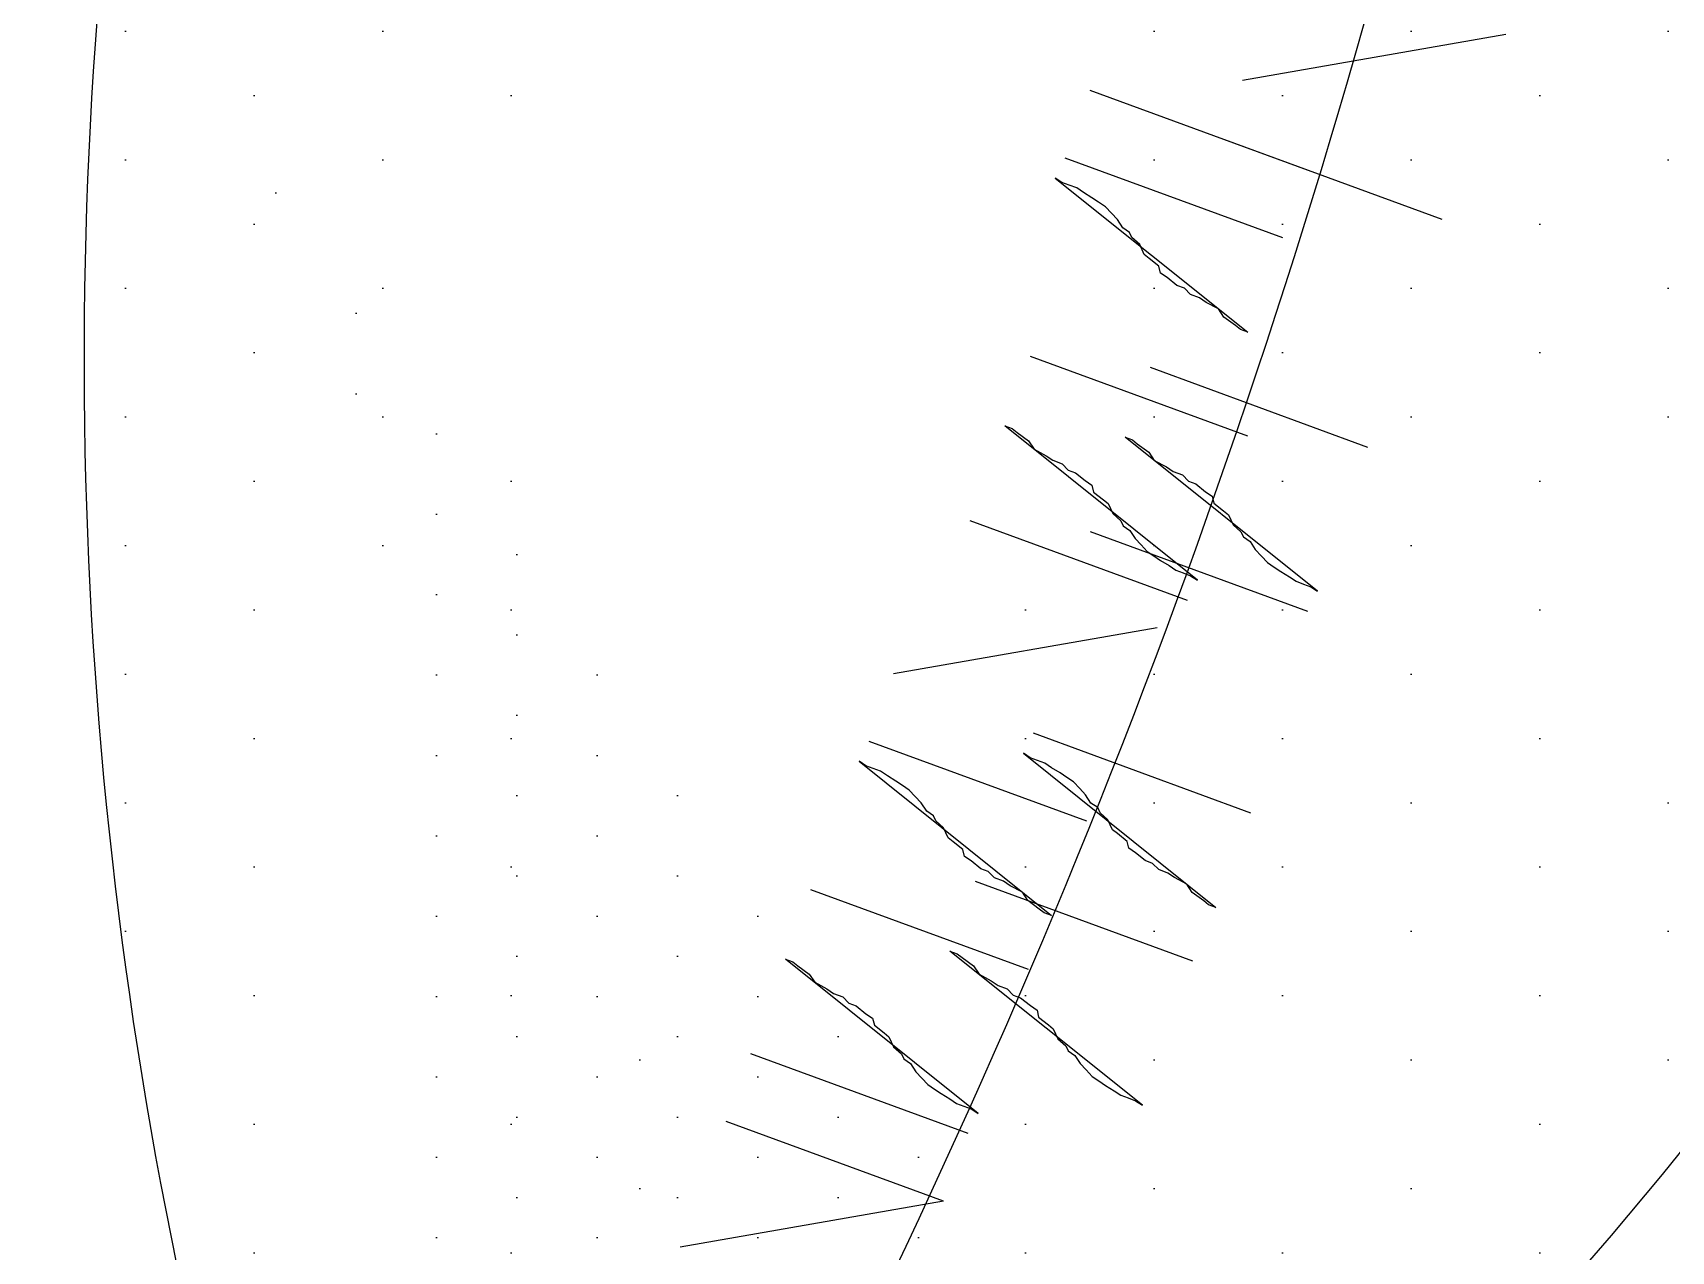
# Model space of a CAD drawing. Extents: x 3694 to 117786, y 20013 to 108631.
# Drawn here: x 41372.8 to 41515.2, y 31733.9 to 31839.8 of the extents above; entities that cross this region are included whole.
import ezdxf

# ---------------------------------------------------------------- set-up
doc = ezdxf.new("R2010")
doc.units = 0
doc.header["$LTSCALE"] = 1000
doc.header["$MEASUREMENT"] = 0
doc.layers.add('家具', color=253, linetype='Continuous')

msp = doc.modelspace()

# ---------------------------------------------------------------- hatches: boundary and pattern name
at = {"layer": '家具'}
h = msp.add_hatch(dxfattribs=at)
h.set_pattern_fill('DOTS', color=8, scale=335.28, angle=-90, style=0)
h.set_pattern_definition([(270, (68925.846, 12540.708), (20.955, -10.4775), [0, -20.955])])
edge = h.paths.add_edge_path()
edge.add_spline(control_points=[(41696.76, 31423.88), (41698.58, 31432.93), (41700.37, 31441.96), (41705.8, 31470.37), (41709.24, 31489.66), (41715.18, 31528.06), (41717.64, 31547.1), (41722.23, 31591.67), (41724.11, 31617.28), (41728.87, 31694.98), (41730.89, 31748.09), (41737.8, 31828.79), (41740.75, 31855.84), (41746.82, 31896.46), (41749.13, 31910.01), (41754.41, 31937.08), (41757.41, 31950.67), (41764.77, 31980.14), (41769.21, 31995.87), (41776.91, 32022), (41780.12, 32032.55), (41783.3, 32042.98)], knot_values=[0.007594, 0.007594, 0.007594, 0.007594, 1.009332, 1.009332, 3.166904, 3.166904, 5.324476, 5.324476, 8.146714, 8.146714, 13.786985, 13.786985, 16.607121, 16.607121, 18.017189, 18.017189, 19.427256, 19.427256, 21.1184, 21.1184, 22.28816, 22.28816, 22.28816, 22.28816], degree=3, periodic=0)
edge.add_ellipse((39866.73, 32604.79), major_axis=(1412.24, 1412.24), ratio=1, start_angle=-61.33744, end_angle=-48.55715)
edge.add_ellipse((39866.73, 32356.96), major_axis=(1412.24, -1412.24), ratio=1, start_angle=48.55715, end_angle=61.33744)
edge.add_spline(control_points=[(41783.3, 32918.76), (41780.12, 32929.2), (41776.91, 32939.75), (41769.21, 32965.88), (41764.77, 32981.61), (41757.41, 33011.08), (41754.41, 33024.67), (41749.13, 33051.74), (41746.82, 33065.29), (41740.75, 33105.91), (41737.8, 33132.96), (41732.71, 33192.38), (41730.87, 33224.64), (41729.15, 33256.52)], knot_values=[0.007594, 0.007594, 0.007594, 0.007594, 1.177354, 1.177354, 2.868498, 2.868498, 4.278566, 4.278566, 5.688634, 5.688634, 8.508769, 8.508769, 11.917873, 11.917873, 11.917873, 11.917873], degree=3, periodic=0)
edge.add_ellipse((41723.39, 33278.94), major_axis=(16.38, 16.38), ratio=1, start_angle=225.8035, end_angle=239.4175, ccw=False)
edge.add_ellipse((41587.82, 33642.9), major_axis=(290.11, 290.11), ratio=1, start_angle=234.5429, end_angle=244.3435, ccw=False)
edge.add_ellipse((42368.11, 33119.5), major_axis=(510.62, -510.62), ratio=1, start_angle=215.53018, end_angle=236.27845)
edge.add_ellipse((46135.11, 32647.69), major_axis=(3173.05, -3173.05), ratio=1, start_angle=220.77532, end_angle=231.64202)
edge.add_ellipse((42676.07, 31745.34), major_axis=(756.09, 756.09), ratio=1, start_angle=113.99303, end_angle=139.47779)
edge.add_ellipse((41596.41, 31635.85), major_axis=(20.78, -20.78), ratio=1, start_angle=29.3497, end_angle=107.314, ccw=False)
edge.add_ellipse((41338.13, 31879.25), major_axis=(269.53, -269.53), ratio=1, start_angle=326.0697, end_angle=363.7487, ccw=False)
edge.add_ellipse((41062.66, 31659.29), major_axis=(269.54, 269.54), ratio=1, start_angle=289.4364, end_angle=291.1525, ccw=False)
edge.add_ellipse((41347.37, 29992.04), major_axis=(1063.44, 1063.44), ratio=1, start_angle=35.30529, end_angle=42.74492, ccw=False)
edge.add_ellipse((41551.05, 31263.72), major_axis=(153.1, -153.1), ratio=1, start_angle=92.7042, end_angle=121.7648, ccw=False)
edge = h.paths.add_edge_path()
edge.add_ellipse((41637.04, 31307.44), major_axis=(59.62, 59.62), ratio=1, start_angle=248.1335, end_angle=277.7179)
edge.add_ellipse((41588.25, 31335.44), major_axis=(99.2, 99.2), ratio=1, start_angle=-79.3068, end_angle=-64.3192)
edge.add_ellipse((41463.45, 32846.25), major_axis=(1116.04, -1116.04), ratio=1, start_angle=303.32412, end_angle=324.37805, ccw=False)
edge.add_spline(control_points=[(41144.04, 31300.59), (41143.84, 31298.4), (41142.99, 31288.82), (41142.4, 31278.8), (41141.55, 31269.41)], knot_values=[0, 0, 0, 0, 0.241803, 1.05283, 1.05283, 1.05283, 1.05283], degree=3, periodic=0)
edge.add_ellipse((41103.64, 31272.71), major_axis=(26.91, 26.91), ratio=1, start_angle=238.7768, end_angle=310.2728, ccw=False)
edge.add_ellipse((41433.82, 35279.25), major_axis=(2868.19, -2868.19), ratio=1, start_angle=310.45931, end_angle=318.34045)
edge = h.paths.add_edge_path()
edge.add_ellipse((41637.04, 33654.3), major_axis=(59.62, -59.62), ratio=1, start_angle=82.2821, end_angle=111.8665)
edge.add_ellipse((41433.82, 29682.5), major_axis=(2868.19, 2868.19), ratio=1, start_angle=41.65955, end_angle=49.5441)
edge.add_ellipse((41103.46, 33689.01), major_axis=(26.91, -26.91), ratio=1, start_angle=49.9835, end_angle=121.3236, ccw=False)
edge.add_spline(control_points=[(41141.37, 33692.31), (41141.71, 33688.62), (41141.98, 33685.18), (41142.23, 33681.92)], knot_values=[0, 0, 0, 0, 0.318986, 0.318986, 0.318986, 0.318986], degree=3, periodic=0)
edge.add_ellipse((41571.72, 30136.05), major_axis=(2525.63, -2525.63), ratio=1, start_angle=132.87541, end_angle=141.90623, ccw=False)
edge = h.paths.add_edge_path()
edge.add_ellipse((41423.16, 33218.45), major_axis=(221.16, -221.16), ratio=1, start_angle=219.856, end_angle=290.932)
edge.add_ellipse((41513.88, 32959.01), major_axis=(155.45, -155.45), ratio=1, start_angle=231.8282, end_angle=294.8811)
edge.add_ellipse((40890.43, 32583.91), major_axis=(405.32, 405.32), ratio=1, start_angle=285.52623, end_angle=332.11357, ccw=False)
edge.add_ellipse((41600.44, 32002.77), major_axis=(258.82, 258.82), ratio=1, start_angle=80.1983, end_angle=130.5063)
edge.add_ellipse((41325.99, 31769.3), major_axis=(196.09, -196.09), ratio=1, start_angle=154.0385, end_angle=216.6924)
edge.add_ellipse((41411.93, 31313.07), major_axis=(433.68, 433.68), ratio=1, start_angle=80.98112, end_angle=109.87818)
edge.add_ellipse((56544.1, 32429.69), major_axis=(11109.23, 11109.23), ratio=1, start_angle=138.124167, end_angle=138.714391)
edge.add_spline(control_points=[(40866.28, 31411.9), (40873.31, 31411.45), (40880.45, 31411.35), (40887.96, 31411.63)], knot_values=[2.29351, 2.29351, 2.29351, 2.29351, 2.979733, 2.979733, 2.979733, 2.979733], degree=3, periodic=0)
edge.add_spline(control_points=[(40887.96, 31411.63), (40892.18, 31411.79), (40903.53, 31412.52), (40919.51, 31414.58), (40915.85, 31428.33), (40919.59, 31432.1), (40922.36, 31433.68)], knot_values=[2.979733, 2.979733, 2.979733, 2.979733, 3.365456, 3.990522, 4.278466, 4.605763, 4.605763, 4.605763, 4.605763], degree=3, periodic=0)
edge.add_spline(control_points=[(40922.36, 31433.68), (40925.15, 31435.26), (40928.73, 31436.41), (40932.31, 31437.56)], knot_values=[4.605763, 4.605763, 4.605763, 4.605763, 4.934211, 4.934211, 4.934211, 4.934211], degree=3, periodic=0)
edge.add_ellipse((41347.37, 29992.04), major_axis=(1063.44, 1063.44), ratio=1, start_angle=52.79563, end_angle=61.02051, ccw=False)
edge.add_ellipse((41276.04, 31751.85), major_axis=(212.58, 212.58), ratio=1, start_angle=165.6336, end_angle=198.8131, ccw=False)
edge.add_ellipse((41276.14, 31433.23), major_axis=(217.18, -217.18), ratio=1, start_angle=151.0252, end_angle=192.4103, ccw=False)
edge.add_ellipse((41628.18, 31559.84), major_axis=(331.09, -331.09), ratio=1, start_angle=177.8464, end_angle=203.8963, ccw=False)
edge.add_ellipse((41061.06, 31544.49), major_axis=(308.61, 308.61), ratio=1, start_angle=2.0534, end_angle=10.2604, ccw=False)
edge.add_spline(control_points=[(41358.42, 31863.96), (41367.37, 31856.91), (41389.81, 31839.24), (41380.03, 31902.48), (41403.05, 31937.54), (41430.27, 31997.14), (41397.68, 32062.77), (41416.92, 32144.53), (41432.85, 32231.36), (41492.54, 32267.5), (41501.16, 32323.05), (41534.02, 32311.22), (41535.5, 32328.39), (41536.18, 32337.33)], knot_values=[28.726228, 28.726228, 28.726228, 28.726228, 29.65137, 31.045535, 32.970907, 34.80046, 37.537981, 40.132447, 43.737998, 46.299248, 47.538816, 48.20545, 48.984057, 48.984057, 48.984057, 48.984057], degree=3, periodic=0)
edge.add_ellipse((35249.3, 32499.07), major_axis=(4446.97, 4446.97), ratio=1, start_angle=-46.473696, end_angle=-42.846266)
edge.add_spline(control_points=[(41533.82, 32735.41), (41532.42, 32749.3), (41529.24, 32773.8), (41485.67, 32804.82), (41464.95, 32873.4), (41429.5, 32937.04), (41440.76, 33008.53), (41404, 33031.18), (41371.64, 33118.04), (41371.07, 33096.8)], knot_values=[0, 0, 0, 0, 1.426784, 2.507846, 5.446644, 8.794162, 10.36551, 12.195062, 14.476347, 14.476347, 14.476347, 14.476347], degree=3, periodic=0)
edge.add_ellipse((41764.17, 33351.18), major_axis=(331.09, -331.09), ratio=1, start_angle=233.19, end_angle=257.9077, ccw=False)
edge.add_ellipse((41449.33, 33553.27), major_axis=(217.18, -217.18), ratio=1, start_angle=244.676, end_angle=286.061, ccw=False)
edge.add_ellipse((41378.03, 33242.73), major_axis=(212.58, 212.58), ratio=1, start_angle=85.1447, end_angle=91.4527, ccw=False)
edge.add_ellipse((41343.83, 34854.62), major_axis=(983.78, 983.78), ratio=1, start_angle=208.08803, end_angle=218.41184, ccw=False)
edge.add_spline(control_points=[(40939.11, 33523.52), (40933.6, 33525.33), (40928.09, 33527.14), (40925.5, 33530.52)], knot_values=[4.42753, 4.42753, 4.42753, 4.42753, 4.934211, 4.934211, 4.934211, 4.934211], degree=3, periodic=0)
edge.add_ellipse((41417.93, 33650.24), major_axis=(358.34, -358.34), ratio=1, start_angle=238.6648, end_angle=277.8164)
h = msp.add_hatch(dxfattribs=at)
h.set_pattern_fill('DOTS', color=8, scale=178.816, angle=-90, style=0)
h.set_pattern_definition([(90, (57496.643, 42244.804), (11.176, 5.588), [0, -11.176])])
edge = h.paths.add_edge_path(flags=17)
edge.add_ellipse((41588.78, 31940.75), major_axis=(23.26, -23.26), ratio=1, start_angle=197.4294, end_angle=247.2256)
edge.add_ellipse((41481.82, 31891.93), major_axis=(59.9, 59.9), ratio=1, start_angle=-19.5752, end_angle=24.1656)
edge.add_ellipse((41523.88, 31926.07), major_axis=(32.95, 32.95), ratio=1, start_angle=-5.0784, end_angle=59.8411, ccw=False)
edge = h.paths.add_edge_path(flags=17)
edge.add_ellipse((40833.36, 32025.56), major_axis=(481.37, -481.37), ratio=1, start_angle=400.41227, end_angle=401.14693, ccw=False)
edge.add_ellipse((41458.27, 31959.73), major_axis=(38.8, -38.8), ratio=1, start_angle=56.9663, end_angle=128.4606)
edge.add_ellipse((41466.38, 32035.56), major_axis=(15.13, -15.13), ratio=1, start_angle=310.0022, end_angle=447.0102)
edge.add_ellipse((41421.83, 31982.14), major_axis=(64.2, -64.2), ratio=1, start_angle=43.5349, end_angle=93.2565, ccw=False)
edge = h.paths.add_edge_path()
edge.add_ellipse((41249.79, 31957.64), major_axis=(242.04, 242.04), ratio=1, start_angle=258.5394, end_angle=308.1498, ccw=False)
edge.add_spline(control_points=[(41438.91, 31672.33), (41430.97, 31665.75), (41420.86, 31657.38), (41412.27, 31663), (41410.55, 31664.59)], knot_values=[0, 0, 0, 0, 1.422385, 1.810205, 1.810205, 1.810205, 1.810205], degree=3, periodic=0)
edge.add_ellipse((40833.36, 32025.56), major_axis=(481.37, -481.37), ratio=1, start_angle=12.97851, end_angle=17.57137)
edge.add_ellipse((41276.4, 31971.61), major_axis=(216.1, -216.1), ratio=1, start_angle=346.8345, end_angle=397.9332)
edge.add_ellipse((41122.43, 32036.47), major_axis=(331.35, -331.35), ratio=1, start_angle=32.371, end_angle=75.2566)
edge.add_ellipse((40532.78, 32177.3), major_axis=(706.38, 706.38), ratio=1, start_angle=-39.52687, end_angle=-36.92238)
edge.add_spline(control_points=[(41521.84, 32317.67), (41525.56, 32317.84), (41536.84, 32315.68), (41539.73, 32303.98), (41541.68, 32296.09)], knot_values=[0, 0, 0, 0, 0.581976, 1.791185, 1.791185, 1.791185, 1.791185], degree=3, periodic=0)
edge.add_ellipse((41091.84, 32046.54), major_axis=(363.75, -363.75), ratio=1, start_angle=390.3936, end_angle=434.0198, ccw=False)
edge = h.paths.add_edge_path()
edge.add_spline(control_points=[(41497.88, 32298.02), (41501.76, 32305.02), (41507.16, 32314.76), (41518.65, 32317.53), (41521.84, 32317.67)], knot_values=[1.791185, 1.791185, 1.791185, 1.791185, 3.069002, 3.567392, 3.567392, 3.567392, 3.567392], degree=3, periodic=0)
edge.add_ellipse((40532.78, 32177.3), major_axis=(706.38, 706.38), ratio=1, start_angle=320.47313, end_angle=323.07762, ccw=False)
edge.add_ellipse((41832.73, 32018.32), major_axis=(281.07, 281.07), ratio=1, start_angle=95.2336, end_angle=138.9318)
edge.add_ellipse((41838.73, 31853.57), major_axis=(300.8, -300.8), ratio=1, start_angle=206.1422, end_angle=244.4433)
edge.add_ellipse((40833.36, 32025.56), major_axis=(481.37, -481.37), ratio=1, start_angle=372.97851, end_angle=377.57137, ccw=False)
edge.add_spline(control_points=[(41410.55, 31664.59), (41407.94, 31667.01), (41400.81, 31677.03), (41397.68, 31686.85), (41395.58, 31693.45)], knot_values=[1.810205, 1.810205, 1.810205, 1.810205, 2.398758, 3.598447, 3.598447, 3.598447, 3.598447], degree=3, periodic=0)
edge.add_ellipse((41765.89, 31811.45), major_axis=(274.82, 274.82), ratio=1, start_angle=107.8515, end_angle=152.6753, ccw=False)
edge.add_ellipse((41710.34, 32080.14), major_axis=(215.18, 215.18), ratio=1, start_angle=89.2777, end_angle=152.4675, ccw=False)
h = msp.add_hatch(dxfattribs=at)
h.set_pattern_fill('DOTS', color=8, scale=111.76, angle=-90, style=0)
h.set_pattern_definition([(270, (18168.777, 122354.9964), (6.985, -3.4925), [0, -6.985])])
edge = h.paths.add_edge_path()
edge.add_ellipse((41391.09, 31314.91), major_axis=(290.11, 290.11), ratio=1, start_angle=35.1865, end_angle=43.9655)
edge.add_ellipse((41267.29, 31768.25), major_axis=(97.66, -97.66), ratio=1, start_angle=26.8031, end_angle=71.9802)
edge.add_ellipse((41061.06, 31544.49), major_axis=(308.61, 308.61), ratio=1, start_angle=338.5949, end_angle=356.0154, ccw=False)

# ---------------------------------------------------------------- linework, layer by layer
at = {"layer": '家具', "color": 8, "linetype": 'Continuous'}
for p, q in [((41500.86, 31839.66, 0), (41477.96, 31835.67, 0)), ((41500.86, 31839.66, 0), (41477.96, 31835.67, 0)), ((41500.86, 31839.66, 0), (41477.96, 31835.67, 0)), ((41464.67, 31834.83, 0), (41483.58, 31827.9, 0)), ((41464.67, 31834.83, 0), (41483.58, 31827.9, 0)), ((41464.67, 31834.83, 0), (41483.58, 31827.9, 0)), ((41464.67, 31834.83, 0), (41483.58, 31827.9, 0)), ((41476.38, 31830.54, 0), (41495.29, 31823.61, 0)), ((41476.38, 31830.54, 0), (41495.29, 31823.61, 0)), ((41476.38, 31830.54, 0), (41495.29, 31823.61, 0)), ((41476.38, 31830.54, 0), (41495.29, 31823.61, 0)), ((41462.52, 31828.95, 0), (41481.42, 31822.02, 0)), ((41462.52, 31828.95, 0), (41481.42, 31822.02, 0)), ((41462.52, 31828.95, 0), (41481.42, 31822.02, 0)), ((41462.52, 31828.95, 0), (41481.42, 31822.02, 0)), ((41478.41, 31804.75, 0), (41459.51, 31811.68, 0)), ((41478.41, 31804.75, 0), (41459.51, 31811.68, 0)), ((41478.41, 31804.75, 0), (41459.51, 31811.68, 0)), ((41478.41, 31804.75, 0), (41459.51, 31811.68, 0)), ((41488.86, 31803.78, 0), (41469.96, 31810.71, 0)), ((41488.86, 31803.78, 0), (41469.96, 31810.71, 0)), ((41488.86, 31803.78, 0), (41469.96, 31810.71, 0)), ((41488.86, 31803.78, 0), (41469.96, 31810.71, 0)), ((41473.18, 31790.48, 0), (41454.28, 31797.41, 0)), ((41473.18, 31790.48, 0), (41454.28, 31797.41, 0)), ((41473.18, 31790.48, 0), (41454.28, 31797.41, 0)), ((41473.18, 31790.48, 0), (41454.28, 31797.41, 0)), ((41483.63, 31789.51, 0), (41464.73, 31796.44, 0)), ((41483.63, 31789.51, 0), (41464.73, 31796.44, 0)), ((41483.63, 31789.51, 0), (41464.73, 31796.44, 0)), ((41483.63, 31789.51, 0), (41464.73, 31796.44, 0)), ((41447.62, 31784.13, 0), (41470.53, 31788.12, 0)), ((41447.62, 31784.13, 0), (41470.53, 31788.12, 0)), ((41447.62, 31784.13, 0), (41470.53, 31788.12, 0)), ((41447.62, 31784.13, 0), (41470.53, 31788.12, 0)), ((41445.47, 31778.26, 0), (41464.38, 31771.33, 0)), ((41445.47, 31778.26, 0), (41464.38, 31771.33, 0)), ((41445.47, 31778.26, 0), (41464.38, 31771.33, 0)), ((41445.47, 31778.26, 0), (41464.38, 31771.33, 0)), ((41459.76, 31778.96, 0), (41478.66, 31772.03, 0)), ((41459.76, 31778.96, 0), (41478.66, 31772.03, 0)), ((41459.76, 31778.96, 0), (41478.66, 31772.03, 0)), ((41459.76, 31778.96, 0), (41478.66, 31772.03, 0)), ((41459.34, 31758.41, 0), (41440.44, 31765.34, 0)), ((41459.34, 31758.41, 0), (41440.44, 31765.34, 0)), ((41459.34, 31758.41, 0), (41440.44, 31765.34, 0)), ((41459.34, 31758.41, 0), (41440.44, 31765.34, 0)), ((41473.63, 31759.12, 0), (41454.73, 31766.04, 0)), ((41473.63, 31759.12, 0), (41454.73, 31766.04, 0)), ((41473.63, 31759.12, 0), (41454.73, 31766.04, 0)), ((41473.63, 31759.12, 0), (41454.73, 31766.04, 0)), ((41454.11, 31744.14, 0), (41435.21, 31751.07, 0)), ((41454.11, 31744.14, 0), (41435.21, 31751.07, 0)), ((41454.11, 31744.14, 0), (41435.21, 31751.07, 0)), ((41454.11, 31744.14, 0), (41435.21, 31751.07, 0)), ((41451.96, 31738.27, 0), (41433.06, 31745.19, 0)), ((41451.96, 31738.27, 0), (41433.06, 31745.19, 0)), ((41451.96, 31738.27, 0), (41433.06, 31745.19, 0)), ((41451.96, 31738.27, 0), (41433.06, 31745.19, 0)), ((41451.96, 31738.27, 0), (41429.06, 31734.28, 0)), ((41451.96, 31738.27, 0), (41429.06, 31734.28, 0)), ((41451.96, 31738.27, 0), (41429.06, 31734.28, 0)), ((41451.96, 31738.27, 0), (41429.06, 31734.28, 0))]:
    msp.add_line(p, q, dxfattribs=at)
for points in [[(41478.41, 31813.79), (41477.77, 31814.02), (41477.34, 31814.36), (41476.34, 31815.09), (41475.87, 31815.81), (41474.81, 31816.38), (41474.23, 31816.77), (41473.43, 31817.07), (41472.9, 31817.62), (41472.26, 31817.86), (41471.42, 31818.53), (41470.83, 31818.93), (41470.69, 31819.52), (41469.84, 31820.2), (41469.42, 31820.53), (41469.02, 31821.41), (41468.33, 31822.03), (41468.13, 31822.46), (41467.55, 31822.86), (41467.08, 31823.57), (41466.56, 31824.13), (41466.03, 31824.69), (41465.45, 31825.08), (41464.87, 31825.48), (41464.12, 31825.93), (41463.54, 31826.33), (41462.9, 31826.56), (41462.26, 31826.8), (41461.68, 31827.19)], [(41478.41, 31813.79), (41477.77, 31814.02), (41477.34, 31814.36), (41476.34, 31815.09), (41475.87, 31815.81), (41474.81, 31816.38), (41474.23, 31816.77), (41473.43, 31817.07), (41472.9, 31817.62), (41472.26, 31817.86), (41471.42, 31818.53), (41470.83, 31818.93), (41470.69, 31819.52), (41469.84, 31820.2), (41469.42, 31820.53), (41469.02, 31821.41), (41468.33, 31822.03), (41468.13, 31822.46), (41467.55, 31822.86), (41467.08, 31823.57), (41466.56, 31824.13), (41466.03, 31824.69), (41465.45, 31825.08), (41464.87, 31825.48), (41464.12, 31825.93), (41463.54, 31826.33), (41462.9, 31826.56), (41462.26, 31826.8), (41461.68, 31827.19)], [(41478.41, 31813.79), (41477.77, 31814.02), (41477.34, 31814.36), (41476.34, 31815.09), (41475.87, 31815.81), (41474.81, 31816.38), (41474.23, 31816.77), (41473.43, 31817.07), (41472.9, 31817.62), (41472.26, 31817.86), (41471.42, 31818.53), (41470.83, 31818.93), (41470.69, 31819.52), (41469.84, 31820.2), (41469.42, 31820.53), (41469.02, 31821.41), (41468.33, 31822.03), (41468.13, 31822.46), (41467.55, 31822.86), (41467.08, 31823.57), (41466.56, 31824.13), (41466.03, 31824.69), (41465.45, 31825.08), (41464.87, 31825.48), (41464.12, 31825.93), (41463.54, 31826.33), (41462.9, 31826.56), (41462.26, 31826.8), (41461.68, 31827.19)], [(41478.41, 31813.79), (41477.77, 31814.02), (41477.34, 31814.36), (41476.34, 31815.09), (41475.87, 31815.81), (41474.81, 31816.38), (41474.23, 31816.77), (41473.43, 31817.07), (41472.9, 31817.62), (41472.26, 31817.86), (41471.42, 31818.53), (41470.83, 31818.93), (41470.69, 31819.52), (41469.84, 31820.2), (41469.42, 31820.53), (41469.02, 31821.41), (41468.33, 31822.03), (41468.13, 31822.46), (41467.55, 31822.86), (41467.08, 31823.57), (41466.56, 31824.13), (41466.03, 31824.69), (41465.45, 31825.08), (41464.87, 31825.48), (41464.12, 31825.93), (41463.54, 31826.33), (41462.9, 31826.56), (41462.26, 31826.8), (41461.68, 31827.19)], [(41457.3, 31805.64), (41457.94, 31805.41), (41458.36, 31805.07), (41459.36, 31804.34), (41459.83, 31803.62), (41460.89, 31803.05), (41461.48, 31802.66), (41462.28, 31802.36), (41462.8, 31801.81), (41463.44, 31801.57), (41464.29, 31800.9), (41464.87, 31800.5), (41465.01, 31799.9), (41465.86, 31799.23), (41466.28, 31798.9), (41466.69, 31798.02), (41467.37, 31797.4), (41467.57, 31796.97), (41468.16, 31796.57), (41468.62, 31795.85), (41469.15, 31795.3), (41469.67, 31794.74), (41470.25, 31794.35), (41470.84, 31793.95), (41471.58, 31793.5), (41472.16, 31793.1), (41472.8, 31792.87), (41473.44, 31792.63), (41474.03, 31792.24)], [(41457.3, 31805.64), (41457.94, 31805.41), (41458.36, 31805.07), (41459.36, 31804.34), (41459.83, 31803.62), (41460.89, 31803.05), (41461.48, 31802.66), (41462.28, 31802.36), (41462.8, 31801.81), (41463.44, 31801.57), (41464.29, 31800.9), (41464.87, 31800.5), (41465.01, 31799.9), (41465.86, 31799.23), (41466.28, 31798.9), (41466.69, 31798.02), (41467.37, 31797.4), (41467.57, 31796.97), (41468.16, 31796.57), (41468.62, 31795.85), (41469.15, 31795.3), (41469.67, 31794.74), (41470.25, 31794.35), (41470.84, 31793.95), (41471.58, 31793.5), (41472.16, 31793.1), (41472.8, 31792.87), (41473.44, 31792.63), (41474.03, 31792.24)], [(41457.3, 31805.64), (41457.94, 31805.41), (41458.36, 31805.07), (41459.36, 31804.34), (41459.83, 31803.62), (41460.89, 31803.05), (41461.48, 31802.66), (41462.28, 31802.36), (41462.8, 31801.81), (41463.44, 31801.57), (41464.29, 31800.9), (41464.87, 31800.5), (41465.01, 31799.9), (41465.86, 31799.23), (41466.28, 31798.9), (41466.69, 31798.02), (41467.37, 31797.4), (41467.57, 31796.97), (41468.16, 31796.57), (41468.62, 31795.85), (41469.15, 31795.3), (41469.67, 31794.74), (41470.25, 31794.35), (41470.84, 31793.95), (41471.58, 31793.5), (41472.16, 31793.1), (41472.8, 31792.87), (41473.44, 31792.63), (41474.03, 31792.24)], [(41457.3, 31805.64), (41457.94, 31805.41), (41458.36, 31805.07), (41459.36, 31804.34), (41459.83, 31803.62), (41460.89, 31803.05), (41461.48, 31802.66), (41462.28, 31802.36), (41462.8, 31801.81), (41463.44, 31801.57), (41464.29, 31800.9), (41464.87, 31800.5), (41465.01, 31799.9), (41465.86, 31799.23), (41466.28, 31798.9), (41466.69, 31798.02), (41467.37, 31797.4), (41467.57, 31796.97), (41468.16, 31796.57), (41468.62, 31795.85), (41469.15, 31795.3), (41469.67, 31794.74), (41470.25, 31794.35), (41470.84, 31793.95), (41471.58, 31793.5), (41472.16, 31793.1), (41472.8, 31792.87), (41473.44, 31792.63), (41474.03, 31792.24)], [(41467.75, 31804.67), (41468.39, 31804.44), (41468.81, 31804.1), (41469.82, 31803.37), (41470.28, 31802.65), (41471.35, 31802.08), (41471.93, 31801.69), (41472.73, 31801.39), (41473.25, 31800.84), (41473.9, 31800.6), (41474.74, 31799.93), (41475.32, 31799.54), (41475.47, 31798.94), (41476.31, 31798.26), (41476.73, 31797.93), (41477.14, 31797.05), (41477.82, 31796.44), (41478.03, 31796), (41478.61, 31795.6), (41479.07, 31794.89), (41479.6, 31794.33), (41480.12, 31793.78), (41480.71, 31793.38), (41481.29, 31792.99), (41482.03, 31792.53), (41482.61, 31792.14), (41483.25, 31791.9), (41483.9, 31791.67), (41484.48, 31791.27)], [(41467.75, 31804.67), (41468.39, 31804.44), (41468.81, 31804.1), (41469.82, 31803.37), (41470.28, 31802.65), (41471.35, 31802.08), (41471.93, 31801.69), (41472.73, 31801.39), (41473.25, 31800.84), (41473.9, 31800.6), (41474.74, 31799.93), (41475.32, 31799.54), (41475.47, 31798.94), (41476.31, 31798.26), (41476.73, 31797.93), (41477.14, 31797.05), (41477.82, 31796.44), (41478.03, 31796), (41478.61, 31795.6), (41479.07, 31794.89), (41479.6, 31794.33), (41480.12, 31793.78), (41480.71, 31793.38), (41481.29, 31792.99), (41482.03, 31792.53), (41482.61, 31792.14), (41483.25, 31791.9), (41483.9, 31791.67), (41484.48, 31791.27)], [(41467.75, 31804.67), (41468.39, 31804.44), (41468.81, 31804.1), (41469.82, 31803.37), (41470.28, 31802.65), (41471.35, 31802.08), (41471.93, 31801.69), (41472.73, 31801.39), (41473.25, 31800.84), (41473.9, 31800.6), (41474.74, 31799.93), (41475.32, 31799.54), (41475.47, 31798.94), (41476.31, 31798.26), (41476.73, 31797.93), (41477.14, 31797.05), (41477.82, 31796.44), (41478.03, 31796), (41478.61, 31795.6), (41479.07, 31794.89), (41479.6, 31794.33), (41480.12, 31793.78), (41480.71, 31793.38), (41481.29, 31792.99), (41482.03, 31792.53), (41482.61, 31792.14), (41483.25, 31791.9), (41483.9, 31791.67), (41484.48, 31791.27)], [(41467.75, 31804.67), (41468.39, 31804.44), (41468.81, 31804.1), (41469.82, 31803.37), (41470.28, 31802.65), (41471.35, 31802.08), (41471.93, 31801.69), (41472.73, 31801.39), (41473.25, 31800.84), (41473.9, 31800.6), (41474.74, 31799.93), (41475.32, 31799.54), (41475.47, 31798.94), (41476.31, 31798.26), (41476.73, 31797.93), (41477.14, 31797.05), (41477.82, 31796.44), (41478.03, 31796), (41478.61, 31795.6), (41479.07, 31794.89), (41479.6, 31794.33), (41480.12, 31793.78), (41480.71, 31793.38), (41481.29, 31792.99), (41482.03, 31792.53), (41482.61, 31792.14), (41483.25, 31791.9), (41483.9, 31791.67), (41484.48, 31791.27)], [(41475.65, 31763.8), (41475, 31764.03), (41474.58, 31764.37), (41473.58, 31765.1), (41473.11, 31765.82), (41472.05, 31766.39), (41471.47, 31766.78), (41470.67, 31767.08), (41470.14, 31767.63), (41469.5, 31767.87), (41468.66, 31768.54), (41468.07, 31768.94), (41467.93, 31769.53), (41467.08, 31770.21), (41466.66, 31770.54), (41466.25, 31771.42), (41465.57, 31772.03), (41465.37, 31772.47), (41464.78, 31772.87), (41464.32, 31773.58), (41463.8, 31774.14), (41463.27, 31774.7), (41462.69, 31775.09), (41462.11, 31775.49), (41461.36, 31775.94), (41460.78, 31776.33), (41460.14, 31776.57), (41459.5, 31776.8), (41458.92, 31777.2)], [(41475.65, 31763.8), (41475, 31764.03), (41474.58, 31764.37), (41473.58, 31765.1), (41473.11, 31765.82), (41472.05, 31766.39), (41471.47, 31766.78), (41470.67, 31767.08), (41470.14, 31767.63), (41469.5, 31767.87), (41468.66, 31768.54), (41468.07, 31768.94), (41467.93, 31769.53), (41467.08, 31770.21), (41466.66, 31770.54), (41466.25, 31771.42), (41465.57, 31772.03), (41465.37, 31772.47), (41464.78, 31772.87), (41464.32, 31773.58), (41463.8, 31774.14), (41463.27, 31774.7), (41462.69, 31775.09), (41462.11, 31775.49), (41461.36, 31775.94), (41460.78, 31776.33), (41460.14, 31776.57), (41459.5, 31776.8), (41458.92, 31777.2)], [(41475.65, 31763.8), (41475, 31764.03), (41474.58, 31764.37), (41473.58, 31765.1), (41473.11, 31765.82), (41472.05, 31766.39), (41471.47, 31766.78), (41470.67, 31767.08), (41470.14, 31767.63), (41469.5, 31767.87), (41468.66, 31768.54), (41468.07, 31768.94), (41467.93, 31769.53), (41467.08, 31770.21), (41466.66, 31770.54), (41466.25, 31771.42), (41465.57, 31772.03), (41465.37, 31772.47), (41464.78, 31772.87), (41464.32, 31773.58), (41463.8, 31774.14), (41463.27, 31774.7), (41462.69, 31775.09), (41462.11, 31775.49), (41461.36, 31775.94), (41460.78, 31776.33), (41460.14, 31776.57), (41459.5, 31776.8), (41458.92, 31777.2)], [(41475.65, 31763.8), (41475, 31764.03), (41474.58, 31764.37), (41473.58, 31765.1), (41473.11, 31765.82), (41472.05, 31766.39), (41471.47, 31766.78), (41470.67, 31767.08), (41470.14, 31767.63), (41469.5, 31767.87), (41468.66, 31768.54), (41468.07, 31768.94), (41467.93, 31769.53), (41467.08, 31770.21), (41466.66, 31770.54), (41466.25, 31771.42), (41465.57, 31772.03), (41465.37, 31772.47), (41464.78, 31772.87), (41464.32, 31773.58), (41463.8, 31774.14), (41463.27, 31774.7), (41462.69, 31775.09), (41462.11, 31775.49), (41461.36, 31775.94), (41460.78, 31776.33), (41460.14, 31776.57), (41459.5, 31776.8), (41458.92, 31777.2)], [(41461.36, 31763.09), (41460.72, 31763.33), (41460.29, 31763.66), (41459.29, 31764.4), (41458.82, 31765.11), (41457.76, 31765.68), (41457.18, 31766.08), (41456.38, 31766.37), (41455.85, 31766.93), (41455.21, 31767.16), (41454.37, 31767.84), (41453.78, 31768.23), (41453.64, 31768.83), (41452.79, 31769.5), (41452.37, 31769.84), (41451.97, 31770.72), (41451.28, 31771.33), (41451.08, 31771.77), (41450.5, 31772.16), (41450.03, 31772.88), (41449.51, 31773.44), (41448.98, 31773.99), (41448.4, 31774.39), (41447.82, 31774.78), (41447.08, 31775.24), (41446.49, 31775.63), (41445.85, 31775.87), (41445.21, 31776.1), (41444.63, 31776.5)], [(41461.36, 31763.09), (41460.72, 31763.33), (41460.29, 31763.66), (41459.29, 31764.4), (41458.82, 31765.11), (41457.76, 31765.68), (41457.18, 31766.08), (41456.38, 31766.37), (41455.85, 31766.93), (41455.21, 31767.16), (41454.37, 31767.84), (41453.78, 31768.23), (41453.64, 31768.83), (41452.79, 31769.5), (41452.37, 31769.84), (41451.97, 31770.72), (41451.28, 31771.33), (41451.08, 31771.77), (41450.5, 31772.16), (41450.03, 31772.88), (41449.51, 31773.44), (41448.98, 31773.99), (41448.4, 31774.39), (41447.82, 31774.78), (41447.08, 31775.24), (41446.49, 31775.63), (41445.85, 31775.87), (41445.21, 31776.1), (41444.63, 31776.5)], [(41461.36, 31763.09), (41460.72, 31763.33), (41460.29, 31763.66), (41459.29, 31764.4), (41458.82, 31765.11), (41457.76, 31765.68), (41457.18, 31766.08), (41456.38, 31766.37), (41455.85, 31766.93), (41455.21, 31767.16), (41454.37, 31767.84), (41453.78, 31768.23), (41453.64, 31768.83), (41452.79, 31769.5), (41452.37, 31769.84), (41451.97, 31770.72), (41451.28, 31771.33), (41451.08, 31771.77), (41450.5, 31772.16), (41450.03, 31772.88), (41449.51, 31773.44), (41448.98, 31773.99), (41448.4, 31774.39), (41447.82, 31774.78), (41447.08, 31775.24), (41446.49, 31775.63), (41445.85, 31775.87), (41445.21, 31776.1), (41444.63, 31776.5)], [(41461.36, 31763.09), (41460.72, 31763.33), (41460.29, 31763.66), (41459.29, 31764.4), (41458.82, 31765.11), (41457.76, 31765.68), (41457.18, 31766.08), (41456.38, 31766.37), (41455.85, 31766.93), (41455.21, 31767.16), (41454.37, 31767.84), (41453.78, 31768.23), (41453.64, 31768.83), (41452.79, 31769.5), (41452.37, 31769.84), (41451.97, 31770.72), (41451.28, 31771.33), (41451.08, 31771.77), (41450.5, 31772.16), (41450.03, 31772.88), (41449.51, 31773.44), (41448.98, 31773.99), (41448.4, 31774.39), (41447.82, 31774.78), (41447.08, 31775.24), (41446.49, 31775.63), (41445.85, 31775.87), (41445.21, 31776.1), (41444.63, 31776.5)], [(41452.52, 31760.01), (41453.16, 31759.77), (41453.58, 31759.44), (41454.58, 31758.71), (41455.05, 31757.99), (41456.11, 31757.42), (41456.7, 31757.02), (41457.5, 31756.73), (41458.02, 31756.17), (41458.66, 31755.94), (41459.51, 31755.27), (41460.09, 31754.87), (41460.23, 31754.27), (41461.08, 31753.6), (41461.5, 31753.26), (41461.91, 31752.39), (41462.59, 31751.77), (41462.79, 31751.33), (41463.38, 31750.94), (41463.84, 31750.22), (41464.37, 31749.67), (41464.89, 31749.11), (41465.47, 31748.72), (41466.05, 31748.32), (41466.8, 31747.87), (41467.38, 31747.47), (41468.02, 31747.24), (41468.66, 31747), (41469.25, 31746.61)], [(41452.52, 31760.01), (41453.16, 31759.77), (41453.58, 31759.44), (41454.58, 31758.71), (41455.05, 31757.99), (41456.11, 31757.42), (41456.7, 31757.02), (41457.5, 31756.73), (41458.02, 31756.17), (41458.66, 31755.94), (41459.51, 31755.27), (41460.09, 31754.87), (41460.23, 31754.27), (41461.08, 31753.6), (41461.5, 31753.26), (41461.91, 31752.39), (41462.59, 31751.77), (41462.79, 31751.33), (41463.38, 31750.94), (41463.84, 31750.22), (41464.37, 31749.67), (41464.89, 31749.11), (41465.47, 31748.72), (41466.05, 31748.32), (41466.8, 31747.87), (41467.38, 31747.47), (41468.02, 31747.24), (41468.66, 31747), (41469.25, 31746.61)], [(41452.52, 31760.01), (41453.16, 31759.77), (41453.58, 31759.44), (41454.58, 31758.71), (41455.05, 31757.99), (41456.11, 31757.42), (41456.7, 31757.02), (41457.5, 31756.73), (41458.02, 31756.17), (41458.66, 31755.94), (41459.51, 31755.27), (41460.09, 31754.87), (41460.23, 31754.27), (41461.08, 31753.6), (41461.5, 31753.26), (41461.91, 31752.39), (41462.59, 31751.77), (41462.79, 31751.33), (41463.38, 31750.94), (41463.84, 31750.22), (41464.37, 31749.67), (41464.89, 31749.11), (41465.47, 31748.72), (41466.05, 31748.32), (41466.8, 31747.87), (41467.38, 31747.47), (41468.02, 31747.24), (41468.66, 31747), (41469.25, 31746.61)], [(41452.52, 31760.01), (41453.16, 31759.77), (41453.58, 31759.44), (41454.58, 31758.71), (41455.05, 31757.99), (41456.11, 31757.42), (41456.7, 31757.02), (41457.5, 31756.73), (41458.02, 31756.17), (41458.66, 31755.94), (41459.51, 31755.27), (41460.09, 31754.87), (41460.23, 31754.27), (41461.08, 31753.6), (41461.5, 31753.26), (41461.91, 31752.39), (41462.59, 31751.77), (41462.79, 31751.33), (41463.38, 31750.94), (41463.84, 31750.22), (41464.37, 31749.67), (41464.89, 31749.11), (41465.47, 31748.72), (41466.05, 31748.32), (41466.8, 31747.87), (41467.38, 31747.47), (41468.02, 31747.24), (41468.66, 31747), (41469.25, 31746.61)], [(41438.23, 31759.31), (41438.87, 31759.07), (41439.29, 31758.73), (41440.29, 31758), (41440.76, 31757.29), (41441.82, 31756.71), (41442.41, 31756.32), (41443.21, 31756.03), (41443.73, 31755.47), (41444.37, 31755.24), (41445.22, 31754.56), (41445.8, 31754.17), (41445.95, 31753.57), (41446.79, 31752.9), (41447.21, 31752.56), (41447.62, 31751.68), (41448.3, 31751.07), (41448.51, 31750.63), (41449.09, 31750.23), (41449.55, 31749.52), (41450.08, 31748.96), (41450.6, 31748.41), (41451.18, 31748.01), (41451.77, 31747.62), (41452.51, 31747.16), (41453.09, 31746.77), (41453.73, 31746.53), (41454.37, 31746.3), (41454.96, 31745.9)], [(41438.23, 31759.31), (41438.87, 31759.07), (41439.29, 31758.73), (41440.29, 31758), (41440.76, 31757.29), (41441.82, 31756.71), (41442.41, 31756.32), (41443.21, 31756.03), (41443.73, 31755.47), (41444.37, 31755.24), (41445.22, 31754.56), (41445.8, 31754.17), (41445.95, 31753.57), (41446.79, 31752.9), (41447.21, 31752.56), (41447.62, 31751.68), (41448.3, 31751.07), (41448.51, 31750.63), (41449.09, 31750.23), (41449.55, 31749.52), (41450.08, 31748.96), (41450.6, 31748.41), (41451.18, 31748.01), (41451.77, 31747.62), (41452.51, 31747.16), (41453.09, 31746.77), (41453.73, 31746.53), (41454.37, 31746.3), (41454.96, 31745.9)], [(41438.23, 31759.31), (41438.87, 31759.07), (41439.29, 31758.73), (41440.29, 31758), (41440.76, 31757.29), (41441.82, 31756.71), (41442.41, 31756.32), (41443.21, 31756.03), (41443.73, 31755.47), (41444.37, 31755.24), (41445.22, 31754.56), (41445.8, 31754.17), (41445.95, 31753.57), (41446.79, 31752.9), (41447.21, 31752.56), (41447.62, 31751.68), (41448.3, 31751.07), (41448.51, 31750.63), (41449.09, 31750.23), (41449.55, 31749.52), (41450.08, 31748.96), (41450.6, 31748.41), (41451.18, 31748.01), (41451.77, 31747.62), (41452.51, 31747.16), (41453.09, 31746.77), (41453.73, 31746.53), (41454.37, 31746.3), (41454.96, 31745.9)], [(41438.23, 31759.31), (41438.87, 31759.07), (41439.29, 31758.73), (41440.29, 31758), (41440.76, 31757.29), (41441.82, 31756.71), (41442.41, 31756.32), (41443.21, 31756.03), (41443.73, 31755.47), (41444.37, 31755.24), (41445.22, 31754.56), (41445.8, 31754.17), (41445.95, 31753.57), (41446.79, 31752.9), (41447.21, 31752.56), (41447.62, 31751.68), (41448.3, 31751.07), (41448.51, 31750.63), (41449.09, 31750.23), (41449.55, 31749.52), (41450.08, 31748.96), (41450.6, 31748.41), (41451.18, 31748.01), (41451.77, 31747.62), (41452.51, 31747.16), (41453.09, 31746.77), (41453.73, 31746.53), (41454.37, 31746.3), (41454.96, 31745.9)]]:
    msp.add_lwpolyline(points, close=True, dxfattribs=at)
at = {"layer": '家具'}
for centre, radius, start, end in [((41765.89, 31811.45, 0), 388.65, 152.8515, 197.6753), ((40833.36, 32025.56, 0), 680.77, 327.97851, 356.49348), ((41249.79, 31957.64, 0), 342.29, 303.5394, 353.1498)]:
    msp.add_arc(centre, radius, start, end, dxfattribs=at)

doc.saveas('drawing.dxf')
